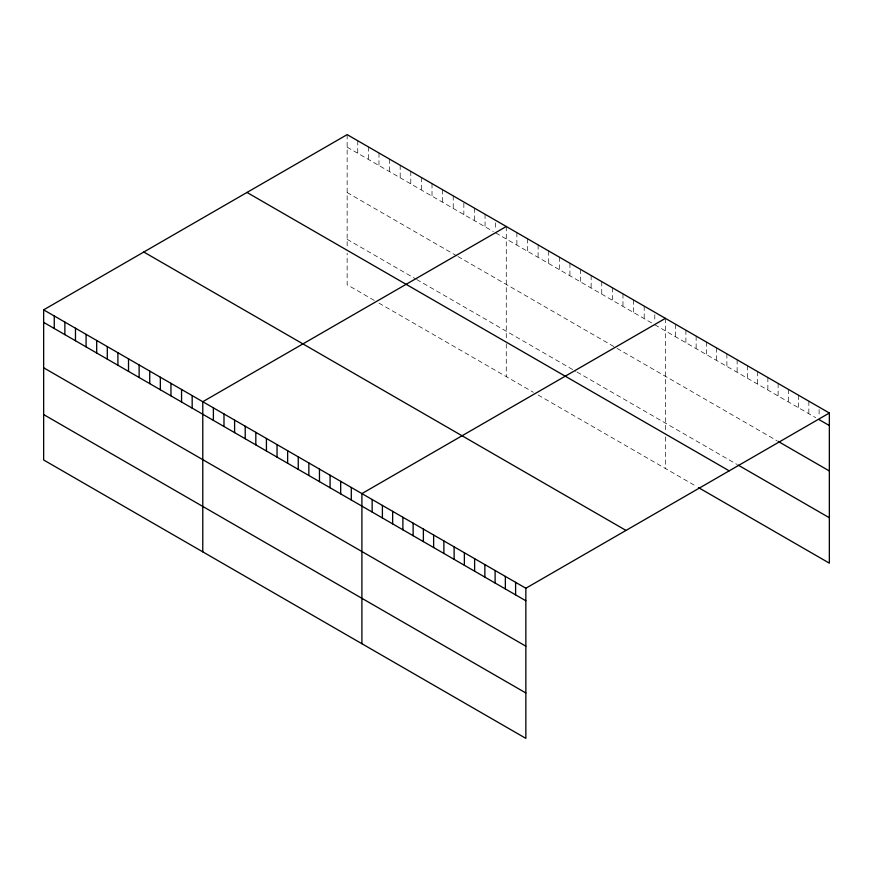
<?xml version="1.0" encoding="UTF-8"?>
<svg xmlns="http://www.w3.org/2000/svg" width="873" height="873" viewBox="0 0 873 873"><rect width="100%" height="100%" fill="white"/><g stroke="black" fill="none" stroke-linecap="round" stroke-linejoin="round"><path stroke-width="0.65" stroke-dasharray="4.37 3.27" d="M347.148 147.155L493.31 231.541M495.668 232.895L652.437 323.403M654.794 324.767L815.688 417.665M347.148 192.562L456.765 255.854M457.954 256.531L615.891 347.716M617.08 348.403L776.981 440.723M347.148 239.344L415.515 278.814M416.694 279.502L575.82 371.363M576.998 372.051L737.128 464.501M374.255 300.41L347.148 284.751L347.148 253.225M378.98 303.127L533.381 392.283M538.106 395L696.141 486.239M819.103 409.612L819.103 417.13M808.856 401.187L808.856 413.715M798.609 395.273L798.609 407.8M788.363 389.358L788.363 401.886M778.116 383.443L778.116 395.971M767.869 377.529L767.869 390.056M757.622 371.614L757.622 384.131M747.375 365.689L747.375 378.216M737.128 359.774L737.128 372.302M726.882 353.86L726.882 366.387M716.635 347.945L716.635 360.473M706.388 342.03L706.388 354.558M696.141 336.116L696.141 348.643M685.894 330.201L685.894 342.729M675.647 324.287L675.647 336.814M665.401 318.361L665.401 430.651M665.401 436.958L665.401 468.495M654.794 314.749L654.794 322.268M644.187 306.117L644.187 318.645M633.58 299.996L633.58 312.523M622.973 293.863L622.973 306.39M612.355 287.741L612.355 300.268M601.748 281.619L601.748 294.146M591.141 275.497L591.141 288.025M580.534 269.364L580.534 281.892M569.927 263.242L569.927 275.77M559.32 257.12L559.32 269.648M548.713 250.998L548.713 263.526M538.106 244.866L538.106 257.393M527.488 238.744L527.488 251.271M516.881 232.622L516.881 245.149M506.275 226.5L506.275 338.789M506.275 343.831L506.275 376.623M495.668 222.877L495.668 230.396M485.061 214.245L485.061 226.773M474.454 208.123L474.454 220.651M463.847 203.245L463.847 214.529M453.229 195.868L453.229 208.396M442.622 189.747L442.622 202.274M432.015 183.625L432.015 196.152M421.408 177.503L421.408 190.03M410.801 171.37L410.801 183.897M400.194 165.248L400.194 177.776M389.587 159.126L389.587 171.654M378.98 153.004L378.98 165.521M368.362 146.871L368.362 159.399M357.755 140.749L357.755 153.277M347.148 134.628L347.148 248.172"/><path stroke-width="1.31" d="M43.65 309.85L525.852 588.249L525.852 738.372L43.65 459.984L43.65 309.85L347.148 134.628L829.35 413.016L829.35 563.15L698.422 487.56M506.275 226.5L202.776 401.722L202.776 551.845M665.401 318.361L361.902 493.594L361.902 643.717M525.852 588.249L829.35 413.016M819.103 419.629L829.35 425.544M778.116 441.378L829.35 470.962M738.263 465.156L829.35 517.744M246.994 192.453L729.195 470.842M143.805 252.024L626.006 530.424M43.65 322.377L525.852 600.777M43.65 367.784L525.852 646.184M43.65 414.566L525.852 692.966M515.605 582.324L515.605 594.851M505.358 576.409L505.358 588.937M495.111 570.495L495.111 583.022M484.864 564.58L484.864 577.108M474.617 558.665L474.617 571.193M464.371 552.751L464.371 565.278M454.124 546.836L454.124 559.364M443.877 540.922L443.877 553.449M433.63 534.996L433.63 547.524M423.383 529.082L423.383 541.609M413.136 523.167L413.136 535.695M402.889 517.253L402.889 529.78M392.643 511.338L392.643 523.865M382.396 505.423L382.396 517.951M372.149 499.509L372.149 512.036M351.295 487.461L351.295 499.989M340.688 481.339L340.688 493.867M330.081 475.218L330.081 487.745M319.463 469.096L319.463 481.623M308.856 462.963L308.856 475.49M298.25 456.841L298.25 469.368M287.643 450.719L287.643 463.247M277.036 444.597L277.036 457.125M266.429 438.464L266.429 450.992M255.822 432.342L255.822 444.87M245.215 426.22L245.215 438.748M234.597 420.099L234.597 432.626M223.99 413.966L223.99 426.493M213.383 407.844L213.383 420.371M192.169 395.6L192.169 408.117M181.562 389.467L181.562 401.995M170.955 383.345L170.955 395.873M160.337 377.223L160.337 389.751M149.73 371.09L149.73 383.618M139.123 364.969L139.123 377.496M128.517 358.847L128.517 371.374M117.91 352.725L117.91 365.252M107.303 346.592L107.303 359.119M96.696 340.47L96.696 352.998M86.089 334.348L86.089 346.876M75.471 328.226L75.471 340.754M64.864 322.093L64.864 334.621M54.257 315.971L54.257 328.499"/></g></svg>
